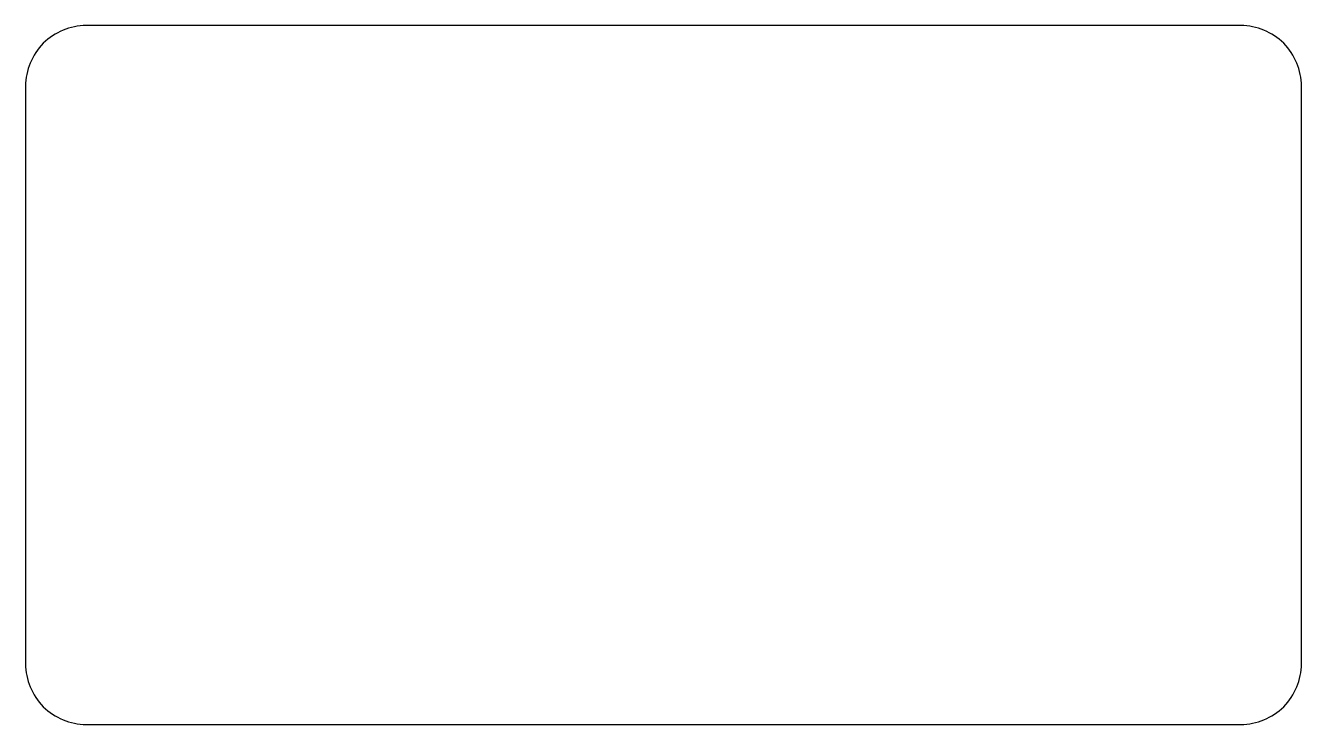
# Model space of a CAD drawing. Header units: millimetres. Extents: x -21 to 21, y -11.5 to 11.5.
import ezdxf

# ---------------------------------------------------------------- set-up
doc = ezdxf.new("R2010")
doc.units = ezdxf.units.MM
doc.layers.get('0').update_dxf_attribs({"linetype": 'CONTINUOUS'})

msp = doc.modelspace()

# ---------------------------------------------------------------- linework, layer by layer
msp.add_lwpolyline([(-21, -9.5, 0.414214), (-19, -11.5), (19, -11.5, 0.414214), (21, -9.5), (21, 9.5, 0.414214), (19, 11.5), (-19, 11.5, 0.414214), (-21, 9.5)], format="xyb", close=True)

doc.saveas('drawing.dxf')
